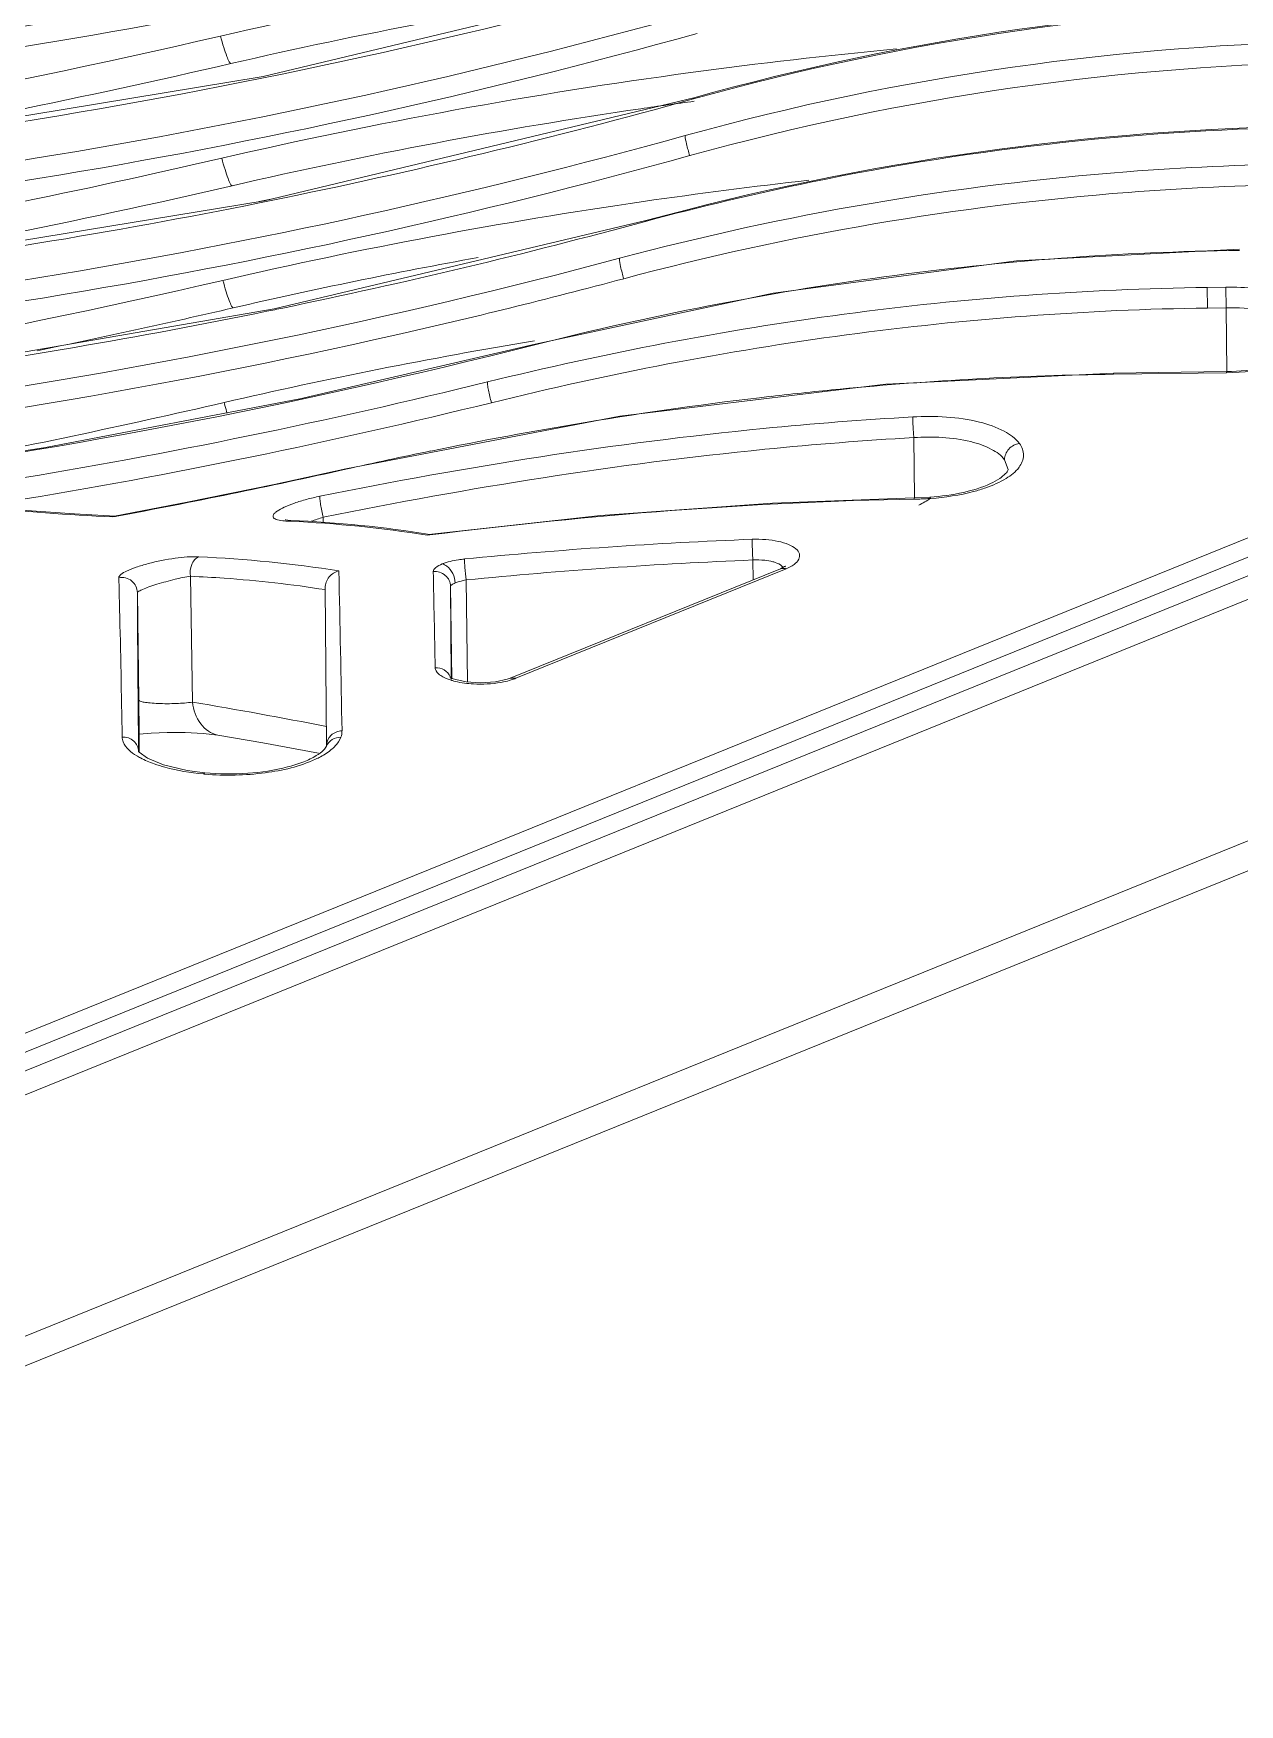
# Model space of a CAD drawing. Header units: millimetres. Extents: x 4229 to 8429, y -1187 to 1783.
# Drawn here: x 7282.6 to 7326.3, y 446.5 to 507 of the extents above; entities that cross this region are included whole.
import ezdxf

# ---------------------------------------------------------------- set-up
doc = ezdxf.new("R2010")
doc.units = ezdxf.units.MM

msp = doc.modelspace()

# ---------------------------------------------------------------- linework, layer by layer
at = {"linetype": 'Continuous', "lineweight": 5}
for p, q in [((7306.148, 509.105), (7290.912, 505.452)), ((7251.339, 457.566), (7375.323, 507.789)), ((7251.422, 458.294), (7372.992, 507.539)), ((7252.224, 457.249), (7376.171, 507.457)), ((7252.634, 456.548), (7376.582, 506.757)), ((7290.912, 505.452), (7274.849, 502.807)), ((7306.501, 504.684), (7290.945, 500.948)), ((7306.49, 504.641), (7306.501, 504.684)), ((7306.501, 504.684), (7306.501, 504.684)), ((7290.945, 500.948), (7274.572, 498.27)), ((7291.182, 501.004), (7290.763, 500.918)), ((7291.193, 500.957), (7290.773, 500.872)), ((7304.769, 500.236), (7291.306, 497.03)), ((7304.769, 500.234), (7304.759, 500.202)), ((7326.271, 499.198), (7318.196, 498.774)), ((7318.196, 498.774), (7309.376, 497.604)), ((7375.99, 497.777), (7252.762, 447.86)), ((7325.098, 497.809), (7325.771, 497.819)), ((7325.108, 497.065), (7325.098, 497.809)), ((7325.781, 497.075), (7325.771, 497.819)), ((7309.376, 497.604), (7300.756, 495.757)), ((7291.306, 497.03), (7277.029, 494.576)), ((7325.781, 497.075), (7325.108, 497.065)), ((7325.781, 497.075), (7325.815, 494.766)), ((7375.232, 496.384), (7252.004, 446.467)), ((7300.756, 495.757), (7292.239, 493.77)), ((7300.756, 495.757), (7300.746, 495.733)), ((7321.708, 494.71), (7313.457, 494.308)), ((7325.801, 494.766), (7321.708, 494.71)), ((7325.802, 494.721), (7321.708, 494.665)), ((7321.708, 494.665), (7321.708, 494.71)), ((7325.802, 494.721), (7325.801, 494.766)), ((7313.457, 494.308), (7303.82, 493.145)), ((7292.239, 493.77), (7283.025, 492.008)), ((7303.82, 493.145), (7293.905, 491.24)), ((7314.472, 492.37), (7314.504, 490.183)), ((7283.025, 492.008), (7274.216, 490.686)), ((7293.905, 491.24), (7291.303, 490.672)), ((7293.898, 491.224), (7293.905, 491.24)), ((7317.889, 491.215), (7317.761, 491.567)), ((7291.303, 490.672), (7288.152, 490.026)), ((7288.152, 490.026), (7285.524, 489.523)), ((7309.36, 490), (7303.129, 489.545)), ((7314.488, 490.183), (7309.36, 490)), ((7315.052, 490.209), (7314.488, 490.183)), ((7314.488, 490.139), (7314.488, 490.183)), ((7315.052, 490.209), (7315.051, 490.209)), ((7315.085, 490.165), (7315.052, 490.209)), ((7284.073, 489.606), (7282.164, 489.744)), ((7285.552, 489.525), (7284.073, 489.606)), ((7285.525, 489.523), (7285.466, 489.497)), ((7285.554, 489.514), (7285.466, 489.497)), ((7285.554, 489.513), (7285.466, 489.497)), ((7291.733, 489.387), (7291.701, 489.394)), ((7291.875, 489.371), (7291.733, 489.387)), ((7291.771, 489.345), (7291.906, 489.37)), ((7291.771, 489.345), (7291.903, 489.339)), ((7291.771, 489.345), (7291.904, 489.337)), ((7291.906, 489.37), (7291.875, 489.371)), ((7291.906, 489.37), (7291.907, 489.37)), ((7293.083, 489.296), (7293.081, 489.481)), ((7303.129, 489.545), (7296.914, 488.865)), ((7296.913, 488.865), (7296.845, 488.833)), ((7296.845, 488.833), (7296.947, 488.846)), ((7296.845, 488.833), (7296.947, 488.844)), ((7299.856, 483.654), (7309.641, 487.614)), ((7300.06, 483.651), (7309.845, 487.611)), ((7308.642, 487.936), (7308.653, 487.214)), ((7309.641, 487.614), (7309.64, 487.614)), ((7309.793, 487.694), (7309.641, 487.617)), ((7309.823, 487.713), (7309.793, 487.694)), ((7309.806, 487.682), (7309.823, 487.713)), ((7288.349, 482.786), (7288.282, 487.345)), ((7293.154, 486.926), (7293.205, 481.212)), ((7297.694, 486.983), (7297.743, 483.631)), ((7297.723, 483.702), (7297.694, 486.983)), ((7298.26, 487.212), (7298.313, 483.513)), ((7286.351, 486.755), (7286.408, 482.851)), ((7286.378, 482.873), (7286.376, 483.16)), ((7297.682, 483.686), (7297.666, 483.696)), ((7297.794, 483.632), (7297.682, 483.686)), ((7297.724, 483.666), (7297.723, 483.697)), ((7297.883, 483.6), (7297.794, 483.632)), ((7298.262, 483.517), (7297.883, 483.6)), ((7298.779, 483.481), (7298.262, 483.517)), ((7299.318, 483.518), (7298.779, 483.481)), ((7299.746, 483.614), (7299.318, 483.518)), ((7299.855, 483.653), (7299.746, 483.614)), ((7299.856, 483.654), (7299.855, 483.653)), ((7300.06, 483.651), (7299.856, 483.654)), ((7286.394, 480.997), (7286.378, 482.873)), ((7286.408, 482.851), (7286.408, 482.837)), ((7286.415, 481.623), (7286.85, 481.662)), ((7286.85, 481.662), (7287.434, 481.688)), ((7287.434, 481.688), (7288.085, 481.688)), ((7288.085, 481.688), (7288.741, 481.654)), ((7288.741, 481.654), (7289.267, 481.592)), ((7289.267, 481.592), (7289.266, 481.592)), ((7289.266, 481.592), (7290.899, 481.31)), ((7286.394, 480.997), (7286.394, 480.995)), ((7286.423, 480.971), (7286.394, 480.995)), ((7286.418, 481.017), (7286.419, 480.975)), ((7286.714, 480.757), (7286.423, 480.971)), ((7287.297, 480.515), (7286.714, 480.757)), ((7290.899, 481.31), (7292.918, 480.94)), ((7293.203, 481.2), (7293.199, 481.189)), ((7293.199, 481.189), (7293.2, 481.191)), ((7293.205, 481.215), (7293.203, 481.2)), ((7293.205, 481.212), (7293.205, 481.214)), ((7288.157, 480.31), (7287.297, 480.515)), ((7288.799, 480.225), (7288.157, 480.31)), ((7288.738, 480.183), (7288.799, 480.225)), ((7288.799, 480.225), (7288.8, 480.225))]:
    msp.add_line(p, q, dxfattribs=at)
for centre, radius, start, end in [((7331.175, 326.143), 185.545, 97.78569, 103.02298), ((7331.143, 326.938), 183.708, 98.51278, 103.02453), ((7331.563, 414.632), 93.436, 90.76068, 105.56597), ((7331.571, 414.771), 93.342, 90.76612, 105.57952), ((7246.852, 721.753), 222.168, 272.9824, 285.56309), ((7246.875, 721.542), 222.695, 272.97809, 285.56358), ((7222.148, 797.447), 298.205, 277.87516, 283.02634), ((7331.394, 412.325), 94.413, 90.77845, 105.48092), ((7331.342, 320.84), 186.432, 95.38581, 97.69224), ((7222.194, 797.879), 299.671, 279.91682, 283.02661), ((7331.221, 321.702), 185.561, 97.69088, 103.02278), ((7331.403, 412.325), 93.67, 90.78427, 105.50782), ((7247.242, 717.044), 220.511, 281.49689, 285.58604), ((7331.285, 321.89), 184.339, 97.72309, 98.32752), ((7331.206, 322.407), 183.816, 98.32652, 103.02324), ((7330.479, 405.874), 97.8, 90.81654, 105.24083), ((7222.157, 793.187), 298.373, 276.99159, 283.02568), ((7222.224, 793.516), 299.734, 279.6944, 283.02635), ((7331.359, 316.625), 186.22, 96.37779, 98.23611), ((7246.774, 719.499), 223.01, 272.99902, 281.379), ((7331.258, 317.308), 185.53, 98.23541, 103.02316), ((7246.738, 713.991), 221.521, 281.68822, 285.18391), ((7331.172, 318.364), 183.427, 100.19711, 103.02651), ((7222.161, 788.997), 298.612, 277.84189, 283.02284), ((7222.382, 788.56), 299.191, 281.6347, 283.02791), ((7246.485, 715.153), 222.71, 281.5416, 281.69126), ((7331.249, 313.146), 185.262, 99.48105, 103.02574), ((7245.091, 714.994), 226.214, 277.40586, 284.24253), ((7323.337, 373.429), 121.247, 90.76944, 95.45607), ((7244.787, 714.517), 226.716, 279.35411, 283.8425), ((7323.959, 366.182), 128.52, 95.42515, 96.54355), ((7222.386, 783.678), 297.7, 280.86479, 283.02748), ((7245.012, 713.169), 226.117, 279.34711, 283.85941), ((7324.955, 357.909), 136.853, 96.56323, 99.41654), ((7327.439, 342.93), 152.036, 99.41622, 101.55666), ((7330.589, 327.302), 167.979, 101.54165, 102.61697), ((7244.225, 712.291), 226.579, 280.50969, 282.66361), ((7290.388, 592.867), 103.487, 264.56705, 267.27381), ((7314.303, 501.245), 11.108, 270.95389, 271.98481), ((7283.194, 545.574), 63.931, 299.47687, 299.92348), ((7314.309, 501.078), 10.941, 271.98423, 273.02892), ((7314.321, 500.847), 10.709, 273.02832, 274.0899), ((7291.877, 491.867), 2.524, 265.58975, 267.58456), ((7289.851, 444.958), 44.429, 80.94335, 87.35304), ((7289.977, 444.802), 44.61, 81.01399, 87.52215), ((7295.4, 481.713), 8.107, 106.6242, 109.84935), ((7315.713, 308.681), 180.144, 92.25752, 95.57929), ((7286.585, 443.06), 45.036, 80.97447, 87.46277), ((5812.542, 455.613), 1481.452, 1.010677, 1.234834), ((5655.908, 453.557), 1641.512, 1.063863, 1.185314), ((7315.937, 308.464), 179.62, 92.3274, 95.64775), ((7309.738, 487.323), 0.311, 69.92755, 77.93144), ((8594.992, 494.009), 1308.661, 180.317607, 180.475005), ((7298.353, 485.643), 2.159, 250.84438, 253.1744), ((7297.187, 483.488), 0.54, 13.25224, 23.17443), ((7298.424, 485.873), 2.4, 253.14915, 254.06916), ((8201.776, 487.369), 915.379, 180.282777, 180.397576), ((7257.6, 299.84), 185.512, 78.93683, 80.45932), ((7289.609, 489.377), 9.236, 264.59029, 264.94855)]:
    msp.add_arc(centre, radius, start, end, dxfattribs=at)
for points, knots in [([(7262.692, 504.932), (7269.782, 505.48), (7283.903, 507.203), (7297.798, 510.263), (7304.642, 512.12)], [0, 0, 0, 0, 0.500683, 1, 1, 1, 1]), ([(7262.973, 504.225), (7270.043, 504.777), (7284.123, 506.505), (7297.978, 509.56), (7304.804, 511.412)], [0, 0, 0, 0, 0.500656, 1, 1, 1, 1]), ([(7306.137, 509.051), (7298.451, 506.916), (7282.811, 503.477), (7266.893, 501.748), (7258.906, 501.294)], [0, 0, 0, 0, 0.49927, 1, 1, 1, 1]), ([(7289.364, 506.916), (7289.401, 506.777), (7289.472, 506.53), (7289.574, 506.219), (7289.655, 506.025), (7289.704, 505.94), (7289.731, 505.918), (7289.741, 505.92)], [0, 0, 0, 0, 0.399782, 0.71465, 0.917446, 0.97269, 1, 1, 1, 1]), ([(7258.961, 495.552), (7266.949, 496.008), (7282.867, 497.739), (7298.507, 501.178), (7306.193, 503.313)], [0, 0, 0, 0, 0.500732, 1, 1, 1, 1]), ([(7304.758, 500.203), (7306.734, 500.735), (7314.713, 502.638), (7322.932, 503.544), (7329.085, 503.618)], [0, 0, 0, 0, 0.24959, 1, 1, 1, 1]), ([(7306.193, 503.313), (7306.192, 503.211), (7306.251, 502.965), (7306.313, 502.725), (7306.358, 502.584)], [0, 0, 0, 0, 0.408073, 1, 1, 1, 1]), ([(7306.358, 502.585), (7298.651, 500.445), (7282.968, 496.995), (7267.007, 495.259), (7258.998, 494.8)], [0, 0, 0, 0, 0.499279, 1, 1, 1, 1]), ([(7289.407, 502.491), (7289.444, 502.352), (7289.515, 502.105), (7289.617, 501.795), (7289.698, 501.6), (7289.747, 501.515), (7289.775, 501.493), (7289.784, 501.495)], [0, 0, 0, 0, 0.399782, 0.71465, 0.917446, 0.97269, 1, 1, 1, 1]), ([(7328.412, 502.281), (7326.334, 502.253), (7318.048, 501.881), (7309.813, 500.466), (7303.81, 498.866)], [0, 0, 0, 0, 0.250692, 1, 1, 1, 1]), ([(7328.422, 501.537), (7326.356, 501.508), (7318.121, 501.131), (7309.936, 499.721), (7303.969, 498.126)], [0, 0, 0, 0, 0.250641, 1, 1, 1, 1]), ([(7300.746, 495.733), (7304.909, 496.787), (7313.367, 498.447), (7321.967, 499.097), (7326.272, 499.153)], [0, 0, 0, 0, 0.499332, 1, 1, 1, 1]), ([(7270.307, 492.597), (7273.137, 492.911), (7284.412, 494.368), (7295.579, 496.665), (7303.81, 498.866)], [0, 0, 0, 0, 0.250508, 1, 1, 1, 1]), ([(7303.81, 498.866), (7303.804, 498.765), (7303.866, 498.515), (7303.924, 498.271), (7303.969, 498.126)], [0, 0, 0, 0, 0.398523, 1, 1, 1, 1]), ([(7303.969, 498.127), (7301.22, 497.392), (7290.153, 494.662), (7278.877, 492.781), (7270.376, 491.839)], [0, 0, 0, 0, 0.249619, 1, 1, 1, 1]), ([(7289.45, 498.066), (7289.487, 497.927), (7289.558, 497.68), (7289.66, 497.37), (7289.741, 497.175), (7289.79, 497.091), (7289.818, 497.068), (7289.827, 497.07)], [0, 0, 0, 0, 0.399782, 0.71465, 0.917446, 0.97269, 1, 1, 1, 1]), ([(7325.098, 497.809), (7320.703, 497.752), (7311.925, 497.094), (7303.286, 495.431), (7299.03, 494.385)], [0, 0, 0, 0, 0.500647, 1, 1, 1, 1]), ([(7325.771, 497.819), (7326.132, 497.824), (7326.831, 497.797), (7327.814, 497.649), (7328.652, 497.404), (7329.29, 497.084), (7329.655, 496.729), (7329.766, 496.419), (7329.759, 496.107), (7329.505, 495.712), (7329.191, 495.504), (7329.005, 495.401)], [0, 0, 0, 0, 0.187137, 0.362467, 0.51537, 0.63869, 0.731395, 0.769811, 0.806693, 0.889428, 1, 1, 1, 1]), ([(7291.045, 496.946), (7288.728, 496.473), (7279.422, 494.726), (7270.006, 493.572), (7262.924, 493.019)], [0, 0, 0, 0, 0.24976, 1, 1, 1, 1]), ([(7325.108, 497.065), (7320.737, 497.005), (7312.004, 496.342), (7303.412, 494.679), (7299.177, 493.634)], [0, 0, 0, 0, 0.500536, 1, 1, 1, 1]), ([(7329.2, 495.797), (7329.197, 495.987), (7328.994, 496.289), (7328.6, 496.547), (7327.988, 496.821), (7327.033, 497.032), (7326.216, 497.081), (7325.781, 497.075)], [0, 0, 0, 0, 0.1471, 0.247526, 0.368438, 0.662773, 1, 1, 1, 1]), ([(7329.2, 495.797), (7329.2, 495.781), (7329.17, 495.707), (7329.039, 495.57), (7328.77, 495.378), (7328.157, 495.097), (7327.149, 494.847), (7326.273, 494.773), (7325.801, 494.766)], [0, 0, 0, 0, 0.013068, 0.062599, 0.15443, 0.28215, 0.613211, 1, 1, 1, 1]), ([(7329.005, 495.401), (7328.571, 495.162), (7327.501, 494.839), (7326.404, 494.73), (7325.802, 494.721)], [0, 0, 0, 0, 0.451165, 1, 1, 1, 1]), ([(7299.03, 494.385), (7299.026, 494.351), (7299.038, 494.251), (7299.079, 494), (7299.133, 493.784), (7299.177, 493.634)], [0, 0, 0, 0, 0.134578, 0.388775, 1, 1, 1, 1]), ([(7289.493, 493.641), (7289.502, 493.606), (7289.538, 493.475), (7289.576, 493.345), (7289.606, 493.249)], [0, 0, 0, 0, 0.263503, 1, 1, 1, 1]), ([(7314.435, 493.119), (7312.628, 493.016), (7305.422, 492.454), (7298.268, 491.317), (7292.958, 490.243)], [0, 0, 0, 0, 0.250374, 1, 1, 1, 1]), ([(7318.299, 492.157), (7318.159, 492.347), (7317.687, 492.677), (7316.392, 493.11), (7315.242, 493.165), (7314.435, 493.119)], [0, 0, 0, 0, 0.173224, 0.406638, 1, 1, 1, 1]), ([(7314.472, 492.37), (7314.467, 492.44), (7314.453, 492.689), (7314.436, 492.939), (7314.435, 493.119)], [0, 0, 0, 0, 0.27864, 1, 1, 1, 1]), ([(7314.472, 492.37), (7312.673, 492.266), (7305.495, 491.697), (7298.369, 490.556), (7293.081, 489.481)], [0, 0, 0, 0, 0.250286, 1, 1, 1, 1]), ([(7317.761, 491.567), (7317.642, 491.729), (7317.241, 492.009), (7316.14, 492.377), (7315.159, 492.415), (7314.472, 492.37)], [0, 0, 0, 0, 0.172908, 0.405598, 1, 1, 1, 1]), ([(7318.299, 492.157), (7318.389, 492.035), (7318.515, 491.721), (7318.285, 491.219), (7317.775, 490.834), (7317.338, 490.641), (7317.085, 490.552)], [0, 0, 0, 0, 0.194537, 0.39251, 0.655613, 1, 1, 1, 1]), ([(7317.761, 491.567), (7317.759, 491.707), (7317.879, 491.997), (7318.155, 492.14), (7318.299, 492.157)], [0, 0, 0, 0, 0.490082, 1, 1, 1, 1]), ([(7317.889, 491.215), (7317.89, 491.155), (7317.768, 491.034), (7317.565, 490.861), (7317.058, 490.597), (7316.214, 490.342), (7315.463, 490.239), (7315.052, 490.209)], [0, 0, 0, 0, 0.05759, 0.145457, 0.269688, 0.600296, 1, 1, 1, 1]), ([(7317.085, 490.552), (7316.938, 490.501), (7316.287, 490.304), (7315.608, 490.203), (7315.085, 490.165)], [0, 0, 0, 0, 0.228437, 1, 1, 1, 1]), ([(7292.958, 490.243), (7292.798, 490.211), (7292.489, 490.137), (7292.057, 490.007), (7291.698, 489.866), (7291.459, 489.744), (7291.332, 489.644), (7291.278, 489.582), (7291.258, 489.518), (7291.285, 489.459), (7291.345, 489.419), (7291.478, 489.371), (7291.596, 489.357), (7291.683, 489.35)], [0, 0, 0, 0, 0.207077, 0.402933, 0.570694, 0.696658, 0.741633, 0.774908, 0.799352, 0.821908, 0.850664, 0.889505, 1, 1, 1, 1]), ([(7292.958, 490.243), (7292.954, 490.21), (7292.964, 490.111), (7292.998, 489.857), (7293.044, 489.636), (7293.08, 489.481)], [0, 0, 0, 0, 0.127659, 0.381367, 1, 1, 1, 1]), ([(7309.846, 487.614), (7309.95, 487.657), (7310.124, 487.745), (7310.323, 487.931), (7310.354, 488.173), (7310.189, 488.372), (7309.918, 488.517), (7309.546, 488.626), (7309.101, 488.686), (7308.782, 488.691), (7308.617, 488.685)], [0, 0, 0, 0, 0.127169, 0.221058, 0.294352, 0.378286, 0.493082, 0.64034, 0.813263, 1, 1, 1, 1]), ([(7308.617, 488.685), (7308.617, 488.645), (7308.623, 488.395), (7308.633, 488.146), (7308.642, 487.936)], [0, 0, 0, 0, 0.159014, 1, 1, 1, 1]), ([(7288.578, 488.052), (7288.293, 488.064), (7287.672, 488.009), (7286.913, 487.858), (7286.331, 487.687), (7285.994, 487.554), (7285.781, 487.445), (7285.679, 487.338), (7285.68, 487.295)], [0, 0, 0, 0, 0.279662, 0.607246, 0.755856, 0.875652, 0.95705, 1, 1, 1, 1]), ([(7288.578, 488.052), (7288.459, 488.005), (7288.272, 487.765), (7288.255, 487.484), (7288.282, 487.345)], [0, 0, 0, 0, 0.475247, 1, 1, 1, 1]), ([(7293.154, 486.926), (7293.152, 487.066), (7293.262, 487.35), (7293.516, 487.507), (7293.65, 487.539)], [0, 0, 0, 0, 0.504452, 1, 1, 1, 1]), ([(7297.397, 487.791), (7297.31, 487.756), (7297.178, 487.698), (7297.067, 487.568), (7297.069, 487.513)], [0, 0, 0, 0, 0.631176, 1, 1, 1, 1]), ([(7297.069, 487.513), (7297.22, 487.528), (7297.545, 487.436), (7297.692, 487.129), (7297.694, 486.983)], [0, 0, 0, 0, 0.511224, 1, 1, 1, 1]), ([(7298.199, 487.971), (7298.125, 487.964), (7297.853, 487.929), (7297.582, 487.866), (7297.397, 487.791)], [0, 0, 0, 0, 0.270409, 1, 1, 1, 1]), ([(7297.397, 487.791), (7297.455, 487.779), (7297.717, 487.644), (7297.856, 487.329), (7297.859, 487.102)], [0, 0, 0, 0, 0.20744, 1, 1, 1, 1]), ([(7298.199, 487.971), (7298.197, 487.87), (7298.221, 487.616), (7298.242, 487.364), (7298.26, 487.212)], [0, 0, 0, 0, 0.398996, 1, 1, 1, 1]), ([(7309.446, 487.85), (7309.418, 487.859), (7309.298, 487.895), (7309.173, 487.916), (7309.077, 487.926)], [0, 0, 0, 0, 0.228777, 1, 1, 1, 1]), ([(7309.745, 487.663), (7309.732, 487.683), (7309.65, 487.771), (7309.536, 487.82), (7309.446, 487.85)], [0, 0, 0, 0, 0.200749, 1, 1, 1, 1]), ([(7285.68, 487.295), (7285.838, 487.323), (7286.193, 487.239), (7286.349, 486.91), (7286.351, 486.755)], [0, 0, 0, 0, 0.509564, 1, 1, 1, 1]), ([(7285.68, 487.295), (7285.69, 486.912), (7285.739, 484.988), (7285.775, 483.063), (7285.803, 481.521)], [0, 0, 0, 0, 0.198741, 1, 1, 1, 1]), ([(7288.282, 487.345), (7288.092, 487.321), (7287.792, 487.257), (7287.387, 487.152), (7287.071, 487.059), (7286.793, 486.966), (7286.562, 486.884), (7286.436, 486.82), (7286.351, 486.778), (7286.351, 486.755)], [0, 0, 0, 0, 0.283552, 0.451109, 0.617648, 0.768141, 0.888411, 0.96659, 1, 1, 1, 1]), ([(7288.282, 487.345), (7288.686, 487.328), (7290.316, 487.234), (7291.941, 487.049), (7293.155, 486.862)], [0, 0, 0, 0, 0.24728, 1, 1, 1, 1]), ([(7297.859, 487.102), (7297.817, 487.085), (7297.759, 487.058), (7297.694, 487.007), (7297.694, 486.983)], [0, 0, 0, 0, 0.660728, 1, 1, 1, 1]), ([(7298.26, 487.212), (7298.223, 487.206), (7298.087, 487.177), (7297.953, 487.14), (7297.859, 487.102)], [0, 0, 0, 0, 0.270339, 1, 1, 1, 1]), ([(7297.137, 484.034), (7297.249, 484.038), (7297.479, 483.982), (7297.64, 483.803), (7297.683, 483.701)], [0, 0, 0, 0, 0.502273, 1, 1, 1, 1]), ([(7297.137, 484.034), (7297.138, 483.992), (7297.178, 483.871), (7297.364, 483.715), (7297.54, 483.639), (7297.644, 483.603)], [0, 0, 0, 0, 0.179666, 0.524534, 1, 1, 1, 1]), ([(7297.765, 483.565), (7297.798, 483.555), (7297.942, 483.517), (7298.089, 483.491), (7298.202, 483.475)], [0, 0, 0, 0, 0.235588, 1, 1, 1, 1]), ([(7298.202, 483.475), (7298.308, 483.461), (7298.746, 483.42), (7299.19, 483.442), (7299.516, 483.5)], [0, 0, 0, 0, 0.245855, 1, 1, 1, 1]), ([(7299.516, 483.5), (7299.549, 483.506), (7299.674, 483.53), (7299.799, 483.562), (7299.889, 483.59)], [0, 0, 0, 0, 0.260827, 1, 1, 1, 1]), ([(7286.408, 482.851), (7286.408, 482.832), (7286.495, 482.805), (7286.615, 482.777), (7286.841, 482.751), (7287.226, 482.726), (7287.741, 482.727), (7288.156, 482.758), (7288.349, 482.786)], [0, 0, 0, 0, 0.030358, 0.103652, 0.217728, 0.363609, 0.701557, 1, 1, 1, 1]), ([(7289.266, 481.592), (7289.023, 481.632), (7288.548, 481.981), (7288.385, 482.507), (7288.349, 482.786)], [0, 0, 0, 0, 0.467141, 1, 1, 1, 1]), ([(7285.803, 481.521), (7285.951, 481.527), (7286.256, 481.428), (7286.392, 481.134), (7286.394, 480.997)], [0, 0, 0, 0, 0.518773, 1, 1, 1, 1]), ([(7285.803, 481.521), (7285.804, 481.461), (7285.87, 481.167), (7286.129, 480.965), (7286.328, 480.844)], [0, 0, 0, 0, 0.204349, 1, 1, 1, 1]), ([(7293.201, 481.19), (7293.24, 481.289), (7293.391, 481.467), (7293.615, 481.516), (7293.723, 481.512)], [0, 0, 0, 0, 0.496172, 1, 1, 1, 1]), ([(7293.205, 481.214), (7293.204, 481.349), (7293.332, 481.636), (7293.621, 481.741), (7293.763, 481.744)], [0, 0, 0, 0, 0.485998, 1, 1, 1, 1]), ([(7293.412, 481.096), (7293.449, 481.128), (7293.574, 481.247), (7293.678, 481.394), (7293.723, 481.512)], [0, 0, 0, 0, 0.27938, 1, 1, 1, 1]), ([(7286.328, 480.844), (7286.373, 480.816), (7286.575, 480.702), (7286.79, 480.612), (7286.959, 480.552)], [0, 0, 0, 0, 0.22644, 1, 1, 1, 1]), ([(7288.799, 480.225), (7289.314, 480.176), (7290.322, 480.167), (7291.526, 480.344), (7292.349, 480.599), (7292.792, 480.809), (7293.067, 481.004), (7293.18, 481.138), (7293.199, 481.189)], [0, 0, 0, 0, 0.334267, 0.649297, 0.782551, 0.890547, 0.964547, 1, 1, 1, 1]), ([(7292.808, 480.718), (7292.868, 480.746), (7293.08, 480.852), (7293.283, 480.982), (7293.412, 481.096)], [0, 0, 0, 0, 0.275733, 1, 1, 1, 1]), ([(7286.959, 480.552), (7287.087, 480.506), (7287.667, 480.327), (7288.27, 480.228), (7288.738, 480.183)], [0, 0, 0, 0, 0.224277, 1, 1, 1, 1]), ([(7288.796, 480.177), (7289.522, 480.113), (7290.888, 480.145), (7292.237, 480.452), (7292.808, 480.718)], [0, 0, 0, 0, 0.53634, 1, 1, 1, 1])]:
    msp.add_open_spline(points, degree=3, knots=knots, dxfattribs=at)
for points in [[(7296.947, 488.846), (7302.765, 489.57), (7308.626, 490.041), (7314.488, 490.139)], [(7309.077, 487.926), (7308.933, 487.941), (7308.787, 487.944), (7308.642, 487.936)], [(7309.803, 487.627), (7309.75, 487.638), (7309.691, 487.635), (7309.64, 487.615)], [(7299.889, 483.59), (7299.947, 483.608), (7300.004, 483.628), (7300.06, 483.65)], [(7293.723, 481.512), (7293.75, 481.585), (7293.765, 481.665), (7293.763, 481.744)]]:
    msp.add_open_spline(points, degree=3, dxfattribs=at)

doc.saveas('drawing.dxf')
